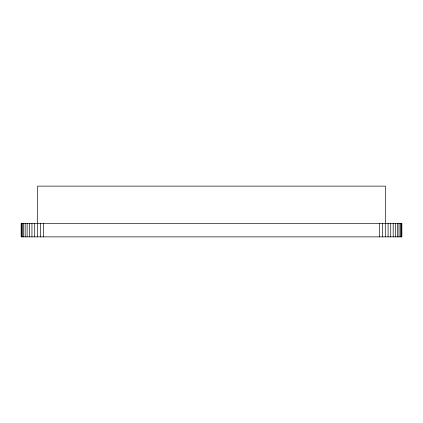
<?xml version="1.0" encoding="UTF-8"?>
<svg xmlns="http://www.w3.org/2000/svg" width="423" height="423" viewBox="0 0 423 423"><rect width="100%" height="100%" fill="white"/><g stroke="black" fill="none" stroke-linecap="round" stroke-linejoin="round"><path stroke-width="0.63" d="M401.702 223.439L401.702 236.875M401.168 223.439L401.168 236.875M400.248 223.439L400.248 236.875M398.968 223.439L398.968 236.875M397.34 223.439L397.34 236.875M395.405 223.439L395.405 236.875M393.189 223.439L393.189 236.875M390.736 223.439L390.736 236.875M388.087 223.439L388.087 236.875M385.432 223.439L385.432 186.125L37.636 186.125L37.61 236.875M385.29 223.439L385.29 236.875M382.397 223.439L382.397 236.875M379.457 223.439L379.457 236.875M43.606 223.439L43.606 236.875M40.597 223.439L40.597 236.875M34.707 223.439L34.707 236.875M31.958 223.439L31.958 236.875M29.414 223.439L29.414 236.875M27.135 223.439L27.135 236.875M25.169 223.439L25.169 236.875M23.556 223.439L23.556 236.875M22.329 223.439L22.329 236.875M21.525 223.439L21.525 236.875M401.85 223.439L21.15 223.439L21.15 236.875L401.85 236.875L401.85 223.439"/></g></svg>
